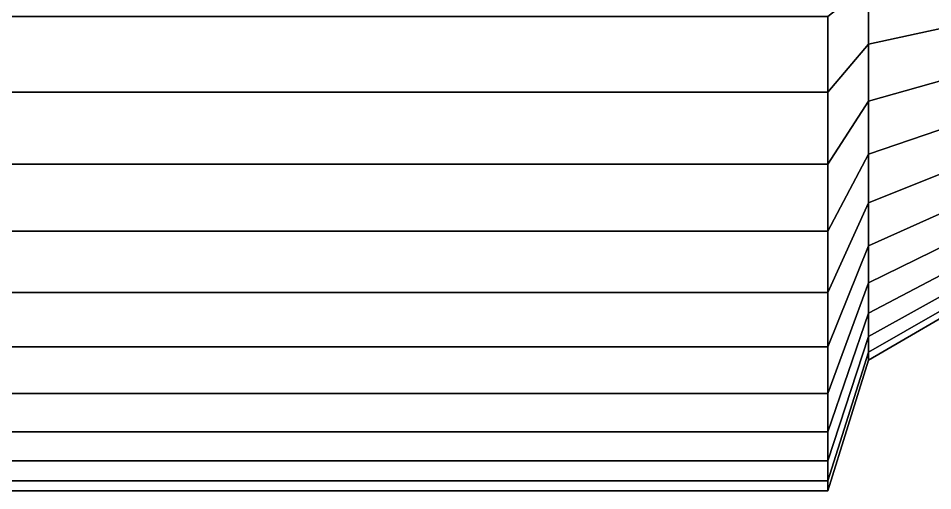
# Model space of a CAD drawing. Extents: x -4.7 to 8.2, y 0.4 to 1.1.
# Drawn here: x -3.5376 to -3.1019, y 0.4583 to 0.6832 of the extents above; entities that cross this region are included whole.
import ezdxf

# ---------------------------------------------------------------- set-up
doc = ezdxf.new("R2010")
doc.units = 0

msp = doc.modelspace()

# ---------------------------------------------------------------- linework, layer by layer
at = {"layer": 'polySurface8', "color": 253}
for points in [[(-3.13249, 0.69949, 2.48492), (-3.13249, 0.67096, 2.47565), (-3.07899, 0.68243, 2.44669), (-3.07899, 0.70724, 2.45475)], [(-3.13249, 0.67096, 2.03148), (-3.13249, 0.69949, 2.02221), (-3.07899, 0.70724, 2.05239), (-3.07899, 0.68243, 2.06045)], [(-3.15197, 0.68399, 2.54528), (-3.15197, 0.64802, 2.53359), (-3.13249, 0.67096, 2.47565), (-3.13249, 0.69949, 2.48492)], [(-3.15197, 0.64802, 1.97354), (-3.15197, 0.68399, 1.96186), (-3.13249, 0.69949, 2.02221), (-3.13249, 0.67096, 2.03148)], [(-3.7189, 0.68399, 2.54528), (-3.7189, 0.64802, 2.53359), (-3.15197, 0.64802, 2.53359), (-3.15197, 0.68399, 2.54528)], [(-3.7189, 0.64802, 1.97354), (-3.7189, 0.68399, 1.96186), (-3.15197, 0.68399, 1.96186), (-3.15197, 0.64802, 1.97354)], [(-3.13249, 0.67096, 2.47565), (-3.13249, 0.64382, 2.46288), (-3.07899, 0.65883, 2.43558), (-3.07899, 0.68243, 2.44669)], [(-3.13249, 0.64382, 2.04425), (-3.13249, 0.67096, 2.03148), (-3.07899, 0.68243, 2.06045), (-3.07899, 0.65883, 2.07155)], [(-3.15197, 0.64802, 2.53359), (-3.15197, 0.6138, 2.51749), (-3.13249, 0.64382, 2.46288), (-3.13249, 0.67096, 2.47565)], [(-3.15197, 0.6138, 1.98965), (-3.15197, 0.64802, 1.97354), (-3.13249, 0.67096, 2.03148), (-3.13249, 0.64382, 2.04425)], [(-3.13249, 0.64382, 2.46288), (-3.13249, 0.61849, 2.44681), (-3.07899, 0.6368, 2.4216), (-3.07899, 0.65883, 2.43558)], [(-3.13249, 0.61849, 2.06032), (-3.13249, 0.64382, 2.04425), (-3.07899, 0.65883, 2.07155), (-3.07899, 0.6368, 2.08553)], [(-3.7189, 0.64802, 2.53359), (-3.7189, 0.6138, 2.51749), (-3.15197, 0.6138, 2.51749), (-3.15197, 0.64802, 2.53359)], [(-3.7189, 0.6138, 1.98965), (-3.7189, 0.64802, 1.97354), (-3.15197, 0.64802, 1.97354), (-3.15197, 0.6138, 1.98965)], [(-3.15197, 0.6138, 2.51749), (-3.15197, 0.58186, 2.49722), (-3.13249, 0.61849, 2.44681), (-3.13249, 0.64382, 2.46288)], [(-3.15197, 0.58186, 2.00991), (-3.15197, 0.6138, 1.98965), (-3.13249, 0.64382, 2.04425), (-3.13249, 0.61849, 2.06032)], [(-3.13249, 0.61849, 2.44681), (-3.13249, 0.59538, 2.42769), (-3.07899, 0.61671, 2.40498), (-3.07899, 0.6368, 2.4216)], [(-3.13249, 0.59538, 2.07944), (-3.13249, 0.61849, 2.06032), (-3.07899, 0.6368, 2.08553), (-3.07899, 0.61671, 2.10215)], [(-3.15197, 0.58186, 2.49722), (-3.15197, 0.55272, 2.47311), (-3.13249, 0.59538, 2.42769), (-3.13249, 0.61849, 2.44681)], [(-3.15197, 0.55272, 2.03402), (-3.15197, 0.58186, 2.00991), (-3.13249, 0.61849, 2.06032), (-3.13249, 0.59538, 2.07944)], [(-3.13249, 0.59538, 2.42769), (-3.13249, 0.57484, 2.40582), (-3.07899, 0.59885, 2.38596), (-3.07899, 0.61671, 2.40498)], [(-3.13249, 0.57484, 2.10131), (-3.13249, 0.59538, 2.07944), (-3.07899, 0.61671, 2.10215), (-3.07899, 0.59885, 2.12117)], [(-3.7189, 0.6138, 2.51749), (-3.7189, 0.58186, 2.49722), (-3.15197, 0.58186, 2.49722), (-3.15197, 0.6138, 2.51749)], [(-3.7189, 0.58186, 2.00991), (-3.7189, 0.6138, 1.98965), (-3.15197, 0.6138, 1.98965), (-3.15197, 0.58186, 2.00991)], [(-3.13249, 0.57484, 2.40582), (-3.13249, 0.55721, 2.38156), (-3.07899, 0.58352, 2.36486), (-3.07899, 0.59885, 2.38596)], [(-3.13249, 0.55721, 2.12558), (-3.13249, 0.57484, 2.10131), (-3.07899, 0.59885, 2.12117), (-3.07899, 0.58352, 2.14227)], [(-3.15197, 0.55272, 2.47311), (-3.15197, 0.52683, 2.44554), (-3.13249, 0.57484, 2.40582), (-3.13249, 0.59538, 2.42769)], [(-3.15197, 0.52683, 2.06159), (-3.15197, 0.55272, 2.03402), (-3.13249, 0.59538, 2.07944), (-3.13249, 0.57484, 2.10131)], [(-3.7189, 0.58186, 2.49722), (-3.7189, 0.55272, 2.47311), (-3.15197, 0.55272, 2.47311), (-3.15197, 0.58186, 2.49722)], [(-3.7189, 0.55272, 2.03402), (-3.7189, 0.58186, 2.00991), (-3.15197, 0.58186, 2.00991), (-3.15197, 0.55272, 2.03402)], [(-3.13249, 0.55721, 2.38156), (-3.13249, 0.54276, 2.35527), (-3.07899, 0.57095, 2.342), (-3.07899, 0.58352, 2.36486)], [(-3.13249, 0.54276, 2.15186), (-3.13249, 0.55721, 2.12558), (-3.07899, 0.58352, 2.14227), (-3.07899, 0.57095, 2.16513)], [(-3.15197, 0.52683, 2.44554), (-3.15197, 0.5046, 2.41494), (-3.13249, 0.55721, 2.38156), (-3.13249, 0.57484, 2.40582)], [(-3.15197, 0.5046, 2.09219), (-3.15197, 0.52683, 2.06159), (-3.13249, 0.57484, 2.10131), (-3.13249, 0.55721, 2.12558)], [(-3.13249, 0.54276, 2.35527), (-3.13249, 0.53172, 2.32738), (-3.07899, 0.56135, 2.31775), (-3.07899, 0.57095, 2.342)], [(-3.13249, 0.53172, 2.17975), (-3.13249, 0.54276, 2.15186), (-3.07899, 0.57095, 2.16513), (-3.07899, 0.56135, 2.18938)], [(-3.13249, 0.53172, 2.32738), (-3.13249, 0.52426, 2.29832), (-3.07899, 0.55486, 2.29249), (-3.07899, 0.56135, 2.31775)], [(-3.13249, 0.52426, 2.20881), (-3.13249, 0.53172, 2.17975), (-3.07899, 0.56135, 2.18938), (-3.07899, 0.55486, 2.21465)], [(-3.15197, 0.5046, 2.41494), (-3.15197, 0.48638, 2.3818), (-3.13249, 0.54276, 2.35527), (-3.13249, 0.55721, 2.38156)], [(-3.15197, 0.48638, 2.12533), (-3.15197, 0.5046, 2.09219), (-3.13249, 0.55721, 2.12558), (-3.13249, 0.54276, 2.15186)], [(-3.13249, 0.52426, 2.29832), (-3.13249, 0.5205, 2.26856), (-3.07899, 0.55159, 2.26661), (-3.07899, 0.55486, 2.29249)], [(-3.13249, 0.5205, 2.23857), (-3.13249, 0.52426, 2.20881), (-3.07899, 0.55486, 2.21465), (-3.07899, 0.55159, 2.24052)], [(-3.7189, 0.55272, 2.47311), (-3.7189, 0.52683, 2.44554), (-3.15197, 0.52683, 2.44554), (-3.15197, 0.55272, 2.47311)], [(-3.7189, 0.52683, 2.06159), (-3.7189, 0.55272, 2.03402), (-3.15197, 0.55272, 2.03402), (-3.15197, 0.52683, 2.06159)], [(-3.13249, 0.5205, 2.26856), (-3.13249, 0.5205, 2.23857), (-3.07899, 0.55159, 2.24052), (-3.07899, 0.55159, 2.26661)], [(-3.15197, 0.48638, 2.3818), (-3.15197, 0.47246, 2.34663), (-3.13249, 0.53172, 2.32738), (-3.13249, 0.54276, 2.35527)], [(-3.15197, 0.47246, 2.1605), (-3.15197, 0.48638, 2.12533), (-3.13249, 0.54276, 2.15186), (-3.13249, 0.53172, 2.17975)], [(-3.15197, 0.47246, 2.34663), (-3.15197, 0.46305, 2.31), (-3.13249, 0.52426, 2.29832), (-3.13249, 0.53172, 2.32738)], [(-3.15197, 0.46305, 2.19713), (-3.15197, 0.47246, 2.1605), (-3.13249, 0.53172, 2.17975), (-3.13249, 0.52426, 2.20881)], [(-3.7189, 0.52683, 2.44554), (-3.7189, 0.5046, 2.41494), (-3.15197, 0.5046, 2.41494), (-3.15197, 0.52683, 2.44554)], [(-3.7189, 0.5046, 2.09219), (-3.7189, 0.52683, 2.06159), (-3.15197, 0.52683, 2.06159), (-3.15197, 0.5046, 2.09219)], [(-3.15197, 0.46305, 2.31), (-3.15197, 0.45831, 2.27248), (-3.13249, 0.5205, 2.26856), (-3.13249, 0.52426, 2.29832)], [(-3.15197, 0.45831, 2.23466), (-3.15197, 0.46305, 2.19713), (-3.13249, 0.52426, 2.20881), (-3.13249, 0.5205, 2.23857)], [(-3.15197, 0.45831, 2.27248), (-3.15197, 0.45831, 2.23466), (-3.13249, 0.5205, 2.23857), (-3.13249, 0.5205, 2.26856)], [(-3.7189, 0.5046, 2.41494), (-3.7189, 0.48638, 2.3818), (-3.15197, 0.48638, 2.3818), (-3.15197, 0.5046, 2.41494)], [(-3.7189, 0.48638, 2.12533), (-3.7189, 0.5046, 2.09219), (-3.15197, 0.5046, 2.09219), (-3.15197, 0.48638, 2.12533)], [(-3.7189, 0.48638, 2.3818), (-3.7189, 0.47246, 2.34663), (-3.15197, 0.47246, 2.34663), (-3.15197, 0.48638, 2.3818)], [(-3.7189, 0.47246, 2.1605), (-3.7189, 0.48638, 2.12533), (-3.15197, 0.48638, 2.12533), (-3.15197, 0.47246, 2.1605)], [(-3.7189, 0.47246, 2.34663), (-3.7189, 0.46305, 2.31), (-3.15197, 0.46305, 2.31), (-3.15197, 0.47246, 2.34663)], [(-3.7189, 0.46305, 2.19713), (-3.7189, 0.47246, 2.1605), (-3.15197, 0.47246, 2.1605), (-3.15197, 0.46305, 2.19713)], [(-3.7189, 0.46305, 2.31), (-3.7189, 0.45831, 2.27248), (-3.15197, 0.45831, 2.27248), (-3.15197, 0.46305, 2.31)], [(-3.7189, 0.45831, 2.23466), (-3.7189, 0.46305, 2.19713), (-3.15197, 0.46305, 2.19713), (-3.15197, 0.45831, 2.23466)], [(-3.7189, 0.45831, 2.27248), (-3.7189, 0.45831, 2.23466), (-3.15197, 0.45831, 2.23466), (-3.15197, 0.45831, 2.27248)]]:
    msp.add_3dface(points, dxfattribs=at)

doc.saveas('drawing.dxf')
